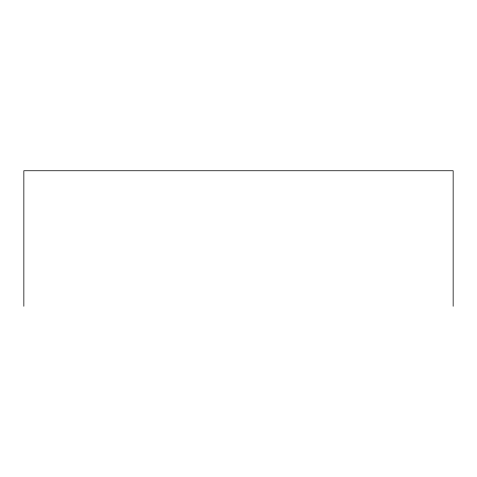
<?xml version="1.0" encoding="UTF-8"?>
<svg xmlns="http://www.w3.org/2000/svg" width="477" height="477" viewBox="0 0 477 477"><rect width="100%" height="100%" fill="white"/><g stroke="black" fill="none" stroke-linecap="round" stroke-linejoin="round"><path stroke-width="0.72" d="M453.15 306.258L453.15 170.742L23.85 170.742L23.85 306.258"/></g></svg>
